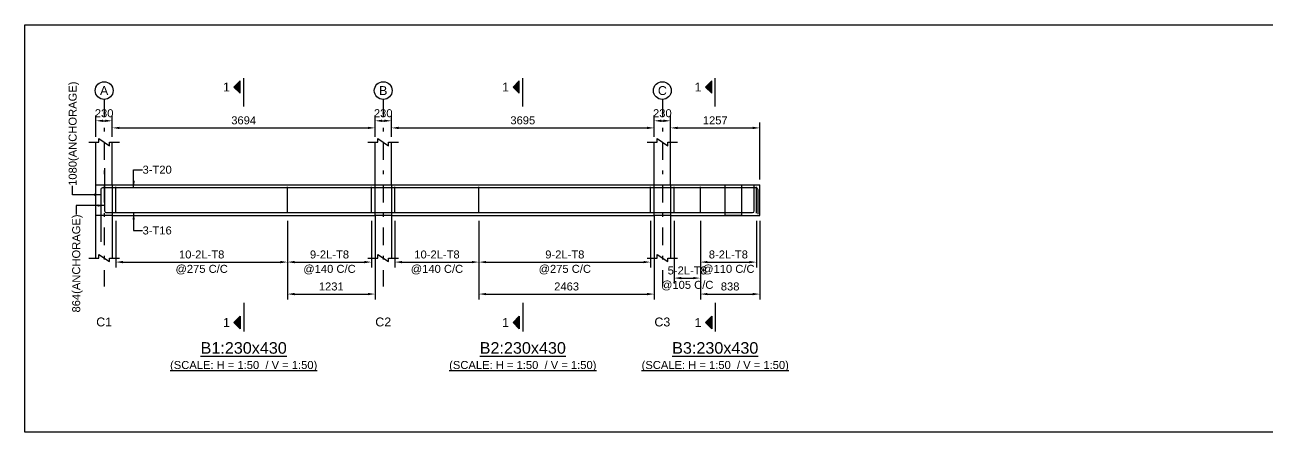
# Model space of a CAD drawing. Header units: inches. Extents: x -2000 to 93976, y -209440 to 3300.
# Drawn here: x -2000 to 32936, y -8160 to 3300 of the extents above; entities that cross this region are included whole.
import ezdxf
from ezdxf.enums import TextEntityAlignment as Align

# ---------------------------------------------------------------- set-up
doc = ezdxf.new("R2010")
doc.units = ezdxf.units.IN
doc.header["$LTSCALE"] = 1000
doc.header["$MEASUREMENT"] = 0
doc.linetypes.add('SCCenter', pattern=[1.2, 0.5, -0.3, 0.1, -0.3])
for name, color, linetype in [('Concrete Line', 2, 'Continuous'), ('Cut Line', 31, 'Continuous'), ('Dimension', 31, 'Continuous'), ('Grid', 8, 'Continuous'), ('Labels', 4, 'Continuous'), ('Labels_Support', 4, 'Continuous'), ('Link', 225, 'Continuous'), ('Reinforcement', 4, 'Continuous'), ('Schedule Border', 60, 'Continuous'), ('Section Mark', 5, 'Continuous'), ('Solid', 25, 'Continuous'), ('Text', 31, 'Continuous'), ('Text_Scale', 31, 'Continuous')]:
    doc.layers.add(name, color=color, linetype=linetype)
doc.styles.add('SC-SansSerif', font='SansSerif')
doc.styles.get("Standard").update_dxf_attribs({"font": 'txt.shx'})
doc.dimstyles.new('SCBBSDimStyl', dxfattribs={"dimtxt": 225, "dimasz": 200, "dimexe": 150, "dimexo": 150, "dimgap": 100, "dimtad": 1, "dimtoh": 1, "dimdec": 0, "dimzin": 0, "dimdsep": 46, "dimtxsty": 'SC-SansSerif', "dimcen": 0.09, "dimclrd": 8, "dimclre": 8, "dimclrt": 31, "dimadec": 0, "dimazin": 0, "dimtfac": 1, "dimtdec": 0, "dimtix": 1, "dimtofl": 0, "dimtmove": 0, "dimatfit": 3, "dimfxl": 1, "dimtolj": 1, "dimtzin": 0, "dimarcsym": 0})
doc.dimstyles.get("Standard").update_dxf_attribs({"dimtxt": 0.18, "dimasz": 200, "dimexe": 0.18, "dimexo": 0.0625, "dimgap": 0.09, "dimtad": 0, "dimtih": 1, "dimtoh": 1, "dimdec": 4, "dimzin": 0, "dimdsep": 46, "dimtxsty": 'Standard', "dimcen": 0.09, "dimadec": 0, "dimazin": 0, "dimtfac": 1, "dimtdec": 4, "dimtofl": 0, "dimtmove": 0, "dimatfit": 3, "dimfxl": 1, "dimtolj": 1, "dimtzin": 0, "dimarcsym": 0})

# ---------------------------------------------------------------- blocks, each defined once
blk = doc.blocks.new('*D0')
at = {"color": 8, "linetype": 'ByBlock', "lineweight": -2}
for p, q in [((560, -2210), (560, -3525)), ((5385, -2210), (5385, -3525)), ((760, -3375), (5185, -3375))]:
    blk.add_line(p, q, dxfattribs=at)
at = {"color": 8}
for points in [[(560, -3375), (760, -3342), (760, -3408)], [(5385, -3375), (5185, -3408), (5185, -3342)]]:
    blk.add_solid(points, dxfattribs=at)
at = {"layer": 'DEFPOINTS', "color": 31}
for p in [(560, -2060), (5385, -2060), (560, -3375)]:
    blk.add_point(p, dxfattribs=at)
at = {"color": 31, "char_height": 225, "attachment_point": 5, "style": 'SC-SansSerif'}
for s, insert in [('\\A1;10-2L-T8', (2973, -3162)), ('\\A1;@275 C/C', (2973, -3588))]:
    blk.add_mtext(s, dxfattribs=dict(at, insert=insert))
blk = doc.blocks.new('*D1')
at = {"color": 8, "linetype": 'ByBlock', "lineweight": -2}
for p, q in [((5385, -2210), (5385, -3525)), ((7748, -2210), (7748, -3525)), ((5585, -3375), (7548, -3375))]:
    blk.add_line(p, q, dxfattribs=at)
at = {"color": 8}
for points in [[(5385, -3375), (5585, -3342), (5585, -3408)], [(7748, -3375), (7548, -3408), (7548, -3342)]]:
    blk.add_solid(points, dxfattribs=at)
at = {"layer": 'DEFPOINTS', "color": 31}
for p in [(5385, -2060), (7748, -2060), (5385, -3375)]:
    blk.add_point(p, dxfattribs=at)
at = {"color": 31, "char_height": 225, "attachment_point": 5, "style": 'SC-SansSerif'}
for s, insert in [('\\A1;9-2L-T8', (6567, -3162)), ('\\A1;@140 C/C', (6567, -3588))]:
    blk.add_mtext(s, dxfattribs=dict(at, insert=insert))
blk = doc.blocks.new('*D2')
at = {"color": 8, "linetype": 'ByBlock', "lineweight": -2}
for p, q in [((5385, -2210), (5385, -4425)), ((7848, -2210), (7848, -4425)), ((5585, -4275), (7648, -4275))]:
    blk.add_line(p, q, dxfattribs=at)
at = {"color": 8}
for points in [[(5385, -4275), (5585, -4242), (5585, -4308)], [(7848, -4275), (7648, -4308), (7648, -4242)]]:
    blk.add_solid(points, dxfattribs=at)
at = {"layer": 'DEFPOINTS', "color": 31}
for p in [(5385, -2060), (7848, -2060), (5385, -4275)]:
    blk.add_point(p, dxfattribs=at)
at = {"color": 31, "insert": (6617, -4062), "char_height": 225, "attachment_point": 5, "style": 'SC-SansSerif'}
blk.add_mtext('\\A1;1231', dxfattribs=at)
blk = doc.blocks.new('*D3')
at = {"color": 8, "linetype": 'ByBlock', "lineweight": -2}
for p, q in [((8408, -2210), (8408, -3525)), ((10771, -2210), (10771, -3525)), ((8608, -3375), (10571, -3375))]:
    blk.add_line(p, q, dxfattribs=at)
at = {"color": 8}
for points in [[(8408, -3375), (8608, -3342), (8608, -3408)], [(10771, -3375), (10571, -3408), (10571, -3342)]]:
    blk.add_solid(points, dxfattribs=at)
at = {"layer": 'DEFPOINTS', "color": 31}
for p in [(8408, -2060), (10771, -2060), (8408, -3375)]:
    blk.add_point(p, dxfattribs=at)
at = {"color": 31, "char_height": 225, "attachment_point": 5, "style": 'SC-SansSerif'}
for s, insert in [('\\A1;10-2L-T8', (9590, -3162)), ('\\A1;@140 C/C', (9590, -3588))]:
    blk.add_mtext(s, dxfattribs=dict(at, insert=insert))
blk = doc.blocks.new('*D4')
at = {"color": 8, "linetype": 'ByBlock', "lineweight": -2}
for p, q in [((10771, -2210), (10771, -3525)), ((15598, -2210), (15598, -3525)), ((10971, -3375), (15398, -3375))]:
    blk.add_line(p, q, dxfattribs=at)
at = {"color": 8}
for points in [[(10771, -3375), (10971, -3342), (10971, -3408)], [(15598, -3375), (15398, -3408), (15398, -3342)]]:
    blk.add_solid(points, dxfattribs=at)
at = {"layer": 'DEFPOINTS', "color": 31}
for p in [(10771, -2060), (15598, -2060), (10771, -3375)]:
    blk.add_point(p, dxfattribs=at)
at = {"color": 31, "char_height": 225, "attachment_point": 5, "style": 'SC-SansSerif'}
for s, insert in [('\\A1;9-2L-T8', (13185, -3162)), ('\\A1;@275 C/C', (13185, -3588))]:
    blk.add_mtext(s, dxfattribs=dict(at, insert=insert))
blk = doc.blocks.new('*D5')
at = {"color": 8, "linetype": 'ByBlock', "lineweight": -2}
for p, q in [((10771, -2210), (10771, -4425)), ((15698, -2210), (15698, -4425)), ((10971, -4275), (15498, -4275))]:
    blk.add_line(p, q, dxfattribs=at)
at = {"color": 8}
for points in [[(10771, -4275), (10971, -4242), (10971, -4308)], [(15698, -4275), (15498, -4308), (15498, -4242)]]:
    blk.add_solid(points, dxfattribs=at)
at = {"layer": 'DEFPOINTS', "color": 31}
for p in [(10771, -2060), (15698, -2060), (10771, -4275)]:
    blk.add_point(p, dxfattribs=at)
at = {"color": 31, "insert": (13235, -4062), "char_height": 225, "attachment_point": 5, "style": 'SC-SansSerif'}
blk.add_mtext('\\A1;2463', dxfattribs=at)
blk = doc.blocks.new('*D6')
at = {"color": 8, "linetype": 'ByBlock', "lineweight": -2}
for p, q in [((16258, -2210), (16258, -3975)), ((16996, -2210), (16996, -3975)), ((16458, -3825), (16796, -3825))]:
    blk.add_line(p, q, dxfattribs=at)
at = {"color": 8}
for points in [[(16258, -3825), (16458, -3792), (16458, -3858)], [(16996, -3825), (16796, -3858), (16796, -3792)]]:
    blk.add_solid(points, dxfattribs=at)
at = {"layer": 'DEFPOINTS', "color": 31}
for p in [(16258, -2060), (16996, -2060), (16258, -3825)]:
    blk.add_point(p, dxfattribs=at)
at = {"color": 31, "char_height": 225, "attachment_point": 5, "style": 'SC-SansSerif'}
for s, insert in [('\\A1;5-2L-T8', (16627, -3612)), ('\\A1;@105 C/C', (16627, -4038))]:
    blk.add_mtext(s, dxfattribs=dict(at, insert=insert))
blk = doc.blocks.new('*D7')
at = {"color": 8, "linetype": 'ByBlock', "lineweight": -2}
for p, q in [((16996, -2210), (16996, -3525)), ((18572, -2210), (18572, -3525)), ((17196, -3375), (18372, -3375))]:
    blk.add_line(p, q, dxfattribs=at)
at = {"color": 8}
for points in [[(16996, -3375), (17196, -3342), (17196, -3408)], [(18572, -3375), (18372, -3408), (18372, -3342)]]:
    blk.add_solid(points, dxfattribs=at)
at = {"layer": 'DEFPOINTS', "color": 31}
for p in [(16996, -2060), (18572, -2060), (16996, -3375)]:
    blk.add_point(p, dxfattribs=at)
at = {"color": 31, "char_height": 225, "attachment_point": 5, "style": 'SC-SansSerif'}
for s, insert in [('\\A1;8-2L-T8', (17784, -3162)), ('\\A1;@110 C/C', (17784, -3588))]:
    blk.add_mtext(s, dxfattribs=dict(at, insert=insert))
blk = doc.blocks.new('*D8')
at = {"color": 8, "linetype": 'ByBlock', "lineweight": -2}
for p, q in [((16996, -2210), (16996, -4425)), ((18672, -2210), (18672, -4425)), ((17196, -4275), (18472, -4275))]:
    blk.add_line(p, q, dxfattribs=at)
at = {"color": 8}
for points in [[(16996, -4275), (17196, -4242), (17196, -4308)], [(18672, -4275), (18472, -4308), (18472, -4242)]]:
    blk.add_solid(points, dxfattribs=at)
at = {"layer": 'DEFPOINTS', "color": 31}
for p in [(16996, -2060), (18672, -2060), (16996, -4275)]:
    blk.add_point(p, dxfattribs=at)
at = {"color": 31, "insert": (17834, -4062), "char_height": 225, "attachment_point": 5, "style": 'SC-SansSerif'}
blk.add_mtext('\\A1;838', dxfattribs=at)
blk = doc.blocks.new('*D15')
at = {"color": 8, "linetype": 'ByBlock', "lineweight": -2}
for p, q in [((460, 150), (460, 550)), ((660, 400), (7648, 400)), ((7848, 150), (7848, 550))]:
    blk.add_line(p, q, dxfattribs=at)
at = {"color": 8}
for points in [[(460, 400), (660, 433), (660, 367)], [(7848, 400), (7648, 367), (7648, 433)]]:
    blk.add_solid(points, dxfattribs=at)
at = {"layer": 'DEFPOINTS', "color": 31}
for p in [(460, 400), (460, 0), (7848, 0)]:
    blk.add_point(p, dxfattribs=at)
at = {"color": 31, "insert": (4154, 612), "char_height": 225, "attachment_point": 5, "style": 'SC-SansSerif'}
blk.add_mtext('\\A1;3694', dxfattribs=at)
blk = doc.blocks.new('*D16')
at = {"color": 8, "linetype": 'ByBlock', "lineweight": -2}
for p, q in [((8308, 150), (8308, 550)), ((8508, 400), (15498, 400)), ((15698, 150), (15698, 550))]:
    blk.add_line(p, q, dxfattribs=at)
at = {"color": 8}
for points in [[(8308, 400), (8508, 433), (8508, 367)], [(15698, 400), (15498, 367), (15498, 433)]]:
    blk.add_solid(points, dxfattribs=at)
at = {"layer": 'DEFPOINTS', "color": 31}
for p in [(8308, 400), (8308, 0), (15698, 0)]:
    blk.add_point(p, dxfattribs=at)
at = {"color": 31, "insert": (12003, 612), "char_height": 225, "attachment_point": 5, "style": 'SC-SansSerif'}
blk.add_mtext('\\A1;3695', dxfattribs=at)
blk = doc.blocks.new('*D17')
at = {"color": 8, "linetype": 'ByBlock', "lineweight": -2}
for p, q in [((16158, 150), (16158, 550)), ((16358, 400), (18472, 400)), ((18672, -1050), (18672, 550))]:
    blk.add_line(p, q, dxfattribs=at)
at = {"color": 8}
for points in [[(16158, 400), (16358, 433), (16358, 367)], [(18672, 400), (18472, 367), (18472, 433)]]:
    blk.add_solid(points, dxfattribs=at)
at = {"layer": 'DEFPOINTS', "color": 31}
for p in [(16158, 400), (16158, 0), (18672, -1200)]:
    blk.add_point(p, dxfattribs=at)
at = {"color": 31, "insert": (17415, 612), "char_height": 225, "attachment_point": 5, "style": 'SC-SansSerif'}
blk.add_mtext('\\A1;1257', dxfattribs=at)
blk = doc.blocks.new('*D18')
at = {"color": 8, "linetype": 'ByBlock', "lineweight": -2}
for p, q in [((0, 150), (0, 750)), ((460, 150), (460, 750)), ((200, 600), (260, 600))]:
    blk.add_line(p, q, dxfattribs=at)
at = {"color": 8}
for points in [[(0, 600), (200, 633), (200, 567)], [(460, 600), (260, 567), (260, 633)]]:
    blk.add_solid(points, dxfattribs=at)
at = {"layer": 'DEFPOINTS', "color": 31}
for p in [(0, 600), (0, 0), (460, 0)]:
    blk.add_point(p, dxfattribs=at)
at = {"color": 31, "insert": (230, 812), "char_height": 225, "attachment_point": 5, "style": 'SC-SansSerif'}
blk.add_mtext('\\A1;230', dxfattribs=at)
blk = doc.blocks.new('*D19')
at = {"color": 8, "linetype": 'ByBlock', "lineweight": -2}
for p, q in [((7848, 150), (7848, 750)), ((8308, 150), (8308, 750)), ((8048, 600), (8108, 600))]:
    blk.add_line(p, q, dxfattribs=at)
at = {"color": 8}
for points in [[(7848, 600), (8048, 633), (8048, 567)], [(8308, 600), (8108, 567), (8108, 633)]]:
    blk.add_solid(points, dxfattribs=at)
at = {"layer": 'DEFPOINTS', "color": 31}
for p in [(7848, 600), (7848, 0), (8308, 0)]:
    blk.add_point(p, dxfattribs=at)
at = {"color": 31, "insert": (8078, 812), "char_height": 225, "attachment_point": 5, "style": 'SC-SansSerif'}
blk.add_mtext('\\A1;230', dxfattribs=at)
blk = doc.blocks.new('*D20')
at = {"color": 8, "linetype": 'ByBlock', "lineweight": -2}
for p, q in [((15698, 150), (15698, 750)), ((16158, -1050), (16158, 750)), ((15898, 600), (15958, 600))]:
    blk.add_line(p, q, dxfattribs=at)
at = {"color": 8}
for points in [[(15698, 600), (15898, 633), (15898, 567)], [(16158, 600), (15958, 567), (15958, 633)]]:
    blk.add_solid(points, dxfattribs=at)
at = {"layer": 'DEFPOINTS', "color": 31}
for p in [(15698, 600), (15698, 0), (16158, -1200)]:
    blk.add_point(p, dxfattribs=at)
at = {"color": 31, "insert": (15928, 812), "char_height": 225, "attachment_point": 5, "style": 'SC-SansSerif'}
blk.add_mtext('\\A1;230', dxfattribs=at)

msp = doc.modelspace()

# ---------------------------------------------------------------- hatches: boundary and pattern name
at = {"layer": 'Solid'}
for points in [[(4054, 1725), (3879, 1550), (4054, 1375), (4054, 1725)], [(11903, 1725), (11728, 1550), (11903, 1375), (11903, 1725)], [(17315.5, 1725), (17140.5, 1550), (17315.5, 1375), (17315.5, 1725)], [(4054, -5250), (3879, -5075), (4054, -4900), (4054, -5250)], [(11903, -5250), (11728, -5075), (11903, -4900), (11903, -5250)], [(17315.5, -5250), (17140.5, -5075), (17315.5, -4900), (17315.5, -5250)]]:
    msp.add_hatch(color=256, dxfattribs=at).paths.add_polyline_path(points, flags=0)

# ---------------------------------------------------------------- linework, layer by layer
at = {"layer": 'Concrete Line'}
for p, q in [((0, -3260), (0, 0)), ((460, -1200), (460, 0)), ((7848, -1200), (7848, 0)), ((8308, -1200), (8308, 0)), ((15698, -1200), (15698, 0)), ((16158, -1200), (16158, 0)), ((18672, -2060), (18672, -1200)), ((460, -2060), (460, -3260)), ((7848, -2060), (7848, -3260)), ((8308, -2060), (8308, -3260)), ((15698, -2060), (15698, -3260)), ((16158, -2060), (16158, -3260))]:
    msp.add_line(p, q, dxfattribs=at)
for points in [[(0, -1200), (460, -1200), (460, -1200), (460, -2060), (460, -2060), (0, -2060), (0, -2060), (0, -1200)], [(7848, -1200), (8308, -1200), (8308, -1200), (8308, -2060), (8308, -2060), (7848, -2060), (7848, -2060), (7848, -1200)], [(15698, -1200), (16158, -1200), (16158, -1200), (16158, -2060), (16158, -2060), (15698, -2060), (15698, -2060), (15698, -1200)], [(17698, -1200), (18158, -1200), (18158, -1200), (18158, -2060), (18158, -2060), (17698, -2060), (17698, -2060), (17698, -1200)]]:
    msp.add_lwpolyline(points, close=True, dxfattribs=at)
for points in [[(460, -1200), (7848, -1200)], [(8308, -1200), (15698, -1200)], [(16158, -1200), (18672, -1200)], [(460, -2060), (7848, -2060)], [(8308, -2060), (15698, -2060)], [(16158, -2060), (18672, -2060)]]:
    msp.add_lwpolyline(points, dxfattribs=at)
at = {"layer": 'Cut Line'}
for points in [[(-200, 0), (80, 0), (80, 100), (380, -100), (380, 0), (660, 0)], [(7648, 0), (7928, 0), (7928, 100), (8228, -100), (8228, 0), (8508, 0)], [(15498, 0), (15778, 0), (15778, 100), (16078, -100), (16078, 0), (16358, 0)], [(-200, -3260), (80, -3260), (80, -3160), (380, -3360), (380, -3260), (660, -3260)], [(7648, -3260), (7928, -3260), (7928, -3160), (8228, -3360), (8228, -3260), (8508, -3260)], [(15498, -3260), (15778, -3260), (15778, -3160), (16078, -3360), (16078, -3260), (16358, -3260)]]:
    msp.add_lwpolyline(points, dxfattribs=at)
at = {"layer": 'Grid', "linetype": 'SCCenter'}
for p, q in [((230, 1200), (230, -4060)), ((8078, 1200), (8078, -4060)), ((15928, 1200), (15928, -4060))]:
    msp.add_line(p, q, dxfattribs=at)
at = {"layer": 'Grid'}
for centre in [(230, 1450), (8078, 1450), (15928, 1450)]:
    msp.add_circle(centre, 250, dxfattribs=at)
at = {"layer": 'Link'}
for p, q in [((560, -2000), (560, -1260)), ((5385.3, -2000), (5385.3, -1260)), ((7748, -2000), (7748, -1260)), ((8408, -2000), (8408, -1260)), ((10771.3, -2000), (10771.3, -1260)), ((15598, -2000), (15598, -1260)), ((16258, -2000), (16258, -1260)), ((16996, -2000), (16996, -1260)), ((18572, -2000), (18572, -1260))]:
    msp.add_line(p, q, dxfattribs=at)
at = {"layer": 'Reinforcement'}
for points in [[(244, -728), (244, -1934, 0.4142136), (294, -1984), (18461, -1984, 0.4142135), (18511, -1934), (18511, -1230)], [(144, -2804), (144, -1330, -0.4142136), (194, -1280), (18562, -1280, -0.4142136), (18612, -1330), (18612, -2030)]]:
    msp.add_lwpolyline(points, format="xyb", dxfattribs=at)
at = {"layer": 'Schedule Border'}
msp.add_lwpolyline([(-2000, 3300), (67872, 3300), (67872, -8160), (-2000, -8160)], close=True, dxfattribs=at)
at = {"layer": 'Section Mark'}
for points in [[(4154, 1000), (4154, 1800)], [(12003, 1000), (12003, 1800)], [(17415.5, 1000), (17415.5, 1800)], [(4054, 1725), (3879, 1550), (4054, 1375), (4054, 1725)], [(11903, 1725), (11728, 1550), (11903, 1375), (11903, 1725)], [(17315.5, 1725), (17140.5, 1550), (17315.5, 1375), (17315.5, 1725)], [(4154, -4525), (4154, -5325)], [(12003, -4525), (12003, -5325)], [(17415.5, -4525), (17415.5, -5325)], [(4054, -5250), (3879, -5075), (4054, -4900), (4054, -5250)], [(11903, -5250), (11728, -5075), (11903, -4900), (11903, -5250)], [(17315.5, -5250), (17140.5, -5075), (17315.5, -4900), (17315.5, -5250)]]:
    msp.add_lwpolyline(points, dxfattribs=at)

# ---------------------------------------------------------------- texts
at = {"layer": 'Grid', "style": 'SC-SansSerif'}
for s, p in [('A', (230, 1450)), ('B', (8078, 1450)), ('C', (15928, 1450))]:
    msp.add_text(s, height=250, dxfattribs=at).set_placement(p, align=Align.MIDDLE)
at = {"layer": 'Labels', "style": 'SC-SansSerif'}
for s, p in [('%%uB1:230x430', (4154, -6050)), ('%%uB2:230x430', (12003, -6050)), ('%%uB3:230x430', (17415, -6050))]:
    msp.add_text(s, height=325, dxfattribs=at).set_placement(p, align=Align.BOTTOM_CENTER)
at = {"layer": 'Labels_Support', "style": 'SC-SansSerif'}
for s, p in [('C1', (230, -5260)), ('C2', (8078, -5260)), ('C3', (15928, -5260))]:
    msp.add_text(s, height=250, dxfattribs=at).set_placement(p, align=Align.BOTTOM_CENTER)
at = {"layer": 'Section Mark', "style": 'SC-SansSerif'}
for p in [(3766.5, 1550), (11615.5, 1550), (17028, 1550), (3766.5, -5075), (11615.5, -5075), (17028, -5075)]:
    msp.add_text('1', height=250, dxfattribs=at).set_placement(p, align=Align.MIDDLE_RIGHT)
at = {"layer": 'Text', "style": 'SC-SansSerif'}
msp.add_text('1080(ANCHORAGE)', height=225, rotation=90, dxfattribs=at).set_placement((-656, -1230), align=Align.MIDDLE_LEFT)
for s, p in [('3-T20', (1310, -775)), ('3-T16', (1310, -2485))]:
    msp.add_text(s, height=225, dxfattribs=at).set_placement(p, align=Align.MIDDLE_LEFT)
msp.add_text('864(ANCHORAGE)', height=225, rotation=90, dxfattribs=at).set_placement((-556, -2034), align=Align.MIDDLE_RIGHT)
at = {"layer": 'Text_Scale', "style": 'SC-SansSerif'}
for p in [(4154, -6450), (12003, -6450), (17415, -6450)]:
    msp.add_text('%%u(SCALE: H = 1:50  / V = 1:50)', height=225, dxfattribs=at).set_placement(p, align=Align.BOTTOM_CENTER)

# ---------------------------------------------------------------- dimensions: what is measured, and where the dimension line sits
at = {"layer": 'Dimension'}
for base, p1, p2, text, picture, middle in [((460, 600), (0, 0), (460, 0), '230', '*D18', (230, 600)), ((7848, 400), (460, 0), (7848, 0), '3694', '*D15', (4154, 400)), ((8308, 600), (7848, 0), (8308, 0), '230', '*D19', (8078, 600)), ((15698, 400), (8308, 0), (15698, 0), '3695', '*D16', (12003, 400)), ((16158, 600), (15698, 0), (16158, -1200), '230', '*D20', (15928, 600)), ((18672, 400), (16158, 0), (18672, -1200), '1257', '*D17', (17415, 400)), ((5385.3, -3375), (560, -2060), (5385.3, -2060), '10-2L-T8\\X@275 C/C', '*D0', (2972.7, -3375)), ((7748, -3375), (5385.3, -2060), (7748, -2060), '9-2L-T8\\X@140 C/C', '*D1', (6566.7, -3375)), ((7848, -4275), (5385.3, -2060), (7848, -2060), '1231', '*D2', (6616.7, -4275)), ((10771.3, -3375), (8408, -2060), (10771.3, -2060), '10-2L-T8\\X@140 C/C', '*D3', (9589.7, -3375)), ((15598, -3375), (10771.3, -2060), (15598, -2060), '9-2L-T8\\X@275 C/C', '*D4', (13184.7, -3375)), ((15698, -4275), (10771.3, -2060), (15698, -2060), '2463', '*D5', (13234.7, -4275)), ((16996, -3825), (16258, -2060), (16996, -2060), '5-2L-T8\\X@105 C/C', '*D6', (16627, -3825)), ((18572, -3375), (16996, -2060), (18572, -2060), '8-2L-T8\\X@110 C/C', '*D7', (17784, -3375)), ((18672, -4275), (16996, -2060), (18672, -2060), '838', '*D8', (17834, -4275))]:
    dim = msp.add_linear_dim(base=base, p1=p1, p2=p2, text=text, dimstyle='SCBBSDimStyl', dxfattribs=at)
    dim.commit()
    dim.dimension.update_dxf_attribs({"geometry": picture, "text_midpoint": middle})

# ---------------------------------------------------------------- leaders
at = {"layer": 'Dimension', "color": 8}
for points in [[(1060, -1280), (1060, -775), (1310, -775)], [(144, -1480), (-656, -1480), (-656, -1230)], [(244, -1784), (-556, -1784), (-556, -2034)], [(1060, -1984), (1060, -2485), (1310, -2485)]]:
    msp.add_leader(points, dimstyle='Standard', dxfattribs=at)

doc.saveas('drawing.dxf')
